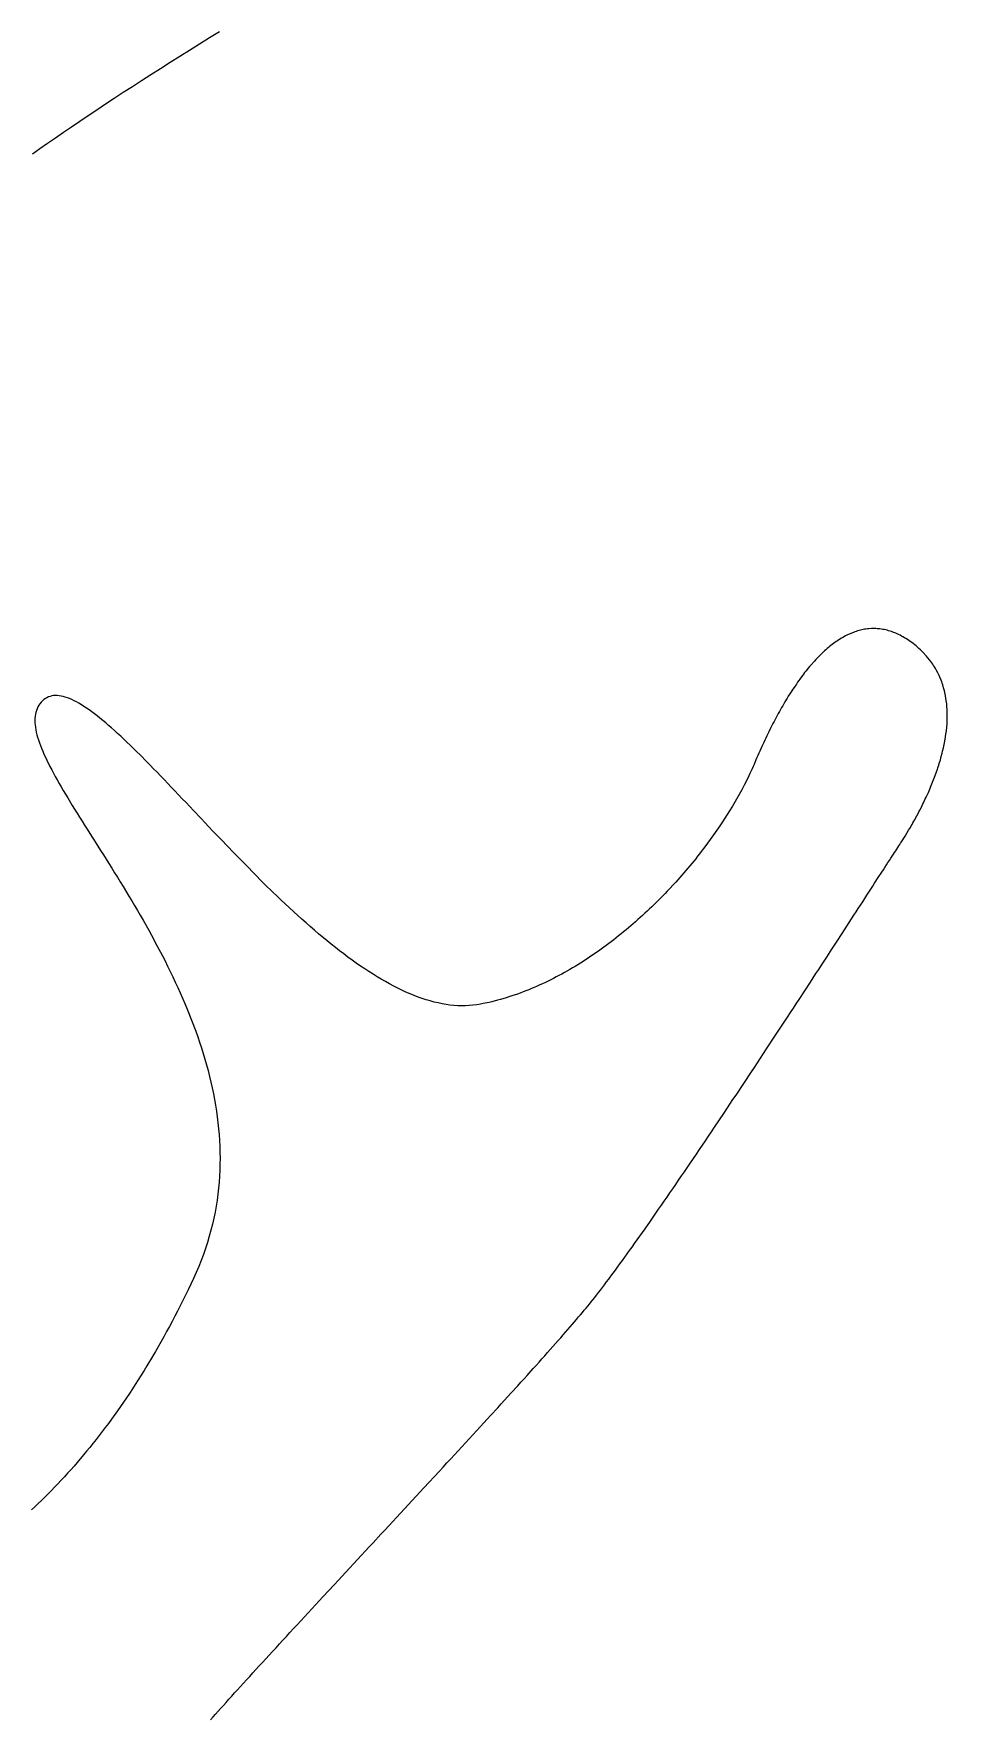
# Model space of a CAD drawing. Extents: x -220 to 640, y 0 to 300.
# Drawn here: x -137.56 to -119.97, y 204.17 to 236.6 of the extents above; entities that cross this region are included whole.
import ezdxf

# ---------------------------------------------------------------- set-up
doc = ezdxf.new("R2010")
doc.units = 0
doc.linetypes.add('CONTINUOUS2', pattern=[0])
doc.layers.get('0').update_dxf_attribs({"linetype": 'CONTINUOUS'})

msp = doc.modelspace()

# ---------------------------------------------------------------- linework, layer by layer
at = {"linetype": 'CONTINUOUS2'}
for p, q in [((-134.372, 236.408), (-134.179, 236.528)), ((-134.179, 236.528), (-133.985, 236.648)), ((-134.938, 236.053), (-134.751, 236.171)), ((-134.751, 236.171), (-134.563, 236.289)), ((-134.563, 236.289), (-134.372, 236.408)), ((-135.305, 235.82), (-135.123, 235.936)), ((-135.123, 235.936), (-134.938, 236.053)), ((-135.838, 235.476), (-135.663, 235.59)), ((-135.663, 235.59), (-135.485, 235.704)), ((-135.485, 235.704), (-135.305, 235.82)), ((-136.349, 235.14), (-136.181, 235.251)), ((-136.181, 235.251), (-136.011, 235.363)), ((-136.011, 235.363), (-135.838, 235.476)), ((-136.835, 234.813), (-136.676, 234.921)), ((-136.676, 234.921), (-136.514, 235.03)), ((-136.514, 235.03), (-136.349, 235.14)), ((-137.295, 234.497), (-137.145, 234.601)), ((-137.145, 234.601), (-136.991, 234.707)), ((-136.991, 234.707), (-136.835, 234.813)), ((-137.585, 234.292), (-137.442, 234.393)), ((-137.442, 234.393), (-137.295, 234.497)), ((-121.647, 225.118), (-121.673, 225.111)), ((-121.62, 225.124), (-121.647, 225.118)), ((-121.594, 225.13), (-121.62, 225.124)), ((-121.567, 225.135), (-121.594, 225.13)), ((-121.54, 225.139), (-121.567, 225.135)), ((-121.513, 225.142), (-121.54, 225.139)), ((-121.487, 225.145), (-121.513, 225.142)), ((-121.433, 225.149), (-121.487, 225.145)), ((-121.352, 225.149), (-121.433, 225.149)), ((-121.324, 225.147), (-121.352, 225.149)), ((-121.297, 225.145), (-121.324, 225.147)), ((-121.27, 225.142), (-121.297, 225.145)), ((-121.243, 225.138), (-121.27, 225.142)), ((-121.215, 225.134), (-121.243, 225.138)), ((-121.188, 225.129), (-121.215, 225.134)), ((-121.16, 225.123), (-121.188, 225.129)), ((-121.133, 225.116), (-121.16, 225.123)), ((-122.239, 224.805), (-122.263, 224.784)), ((-122.214, 224.825), (-122.239, 224.805)), ((-122.164, 224.863), (-122.214, 224.825)), ((-122.138, 224.881), (-122.164, 224.863)), ((-122.113, 224.899), (-122.138, 224.881)), ((-122.088, 224.916), (-122.113, 224.899)), ((-122.062, 224.933), (-122.088, 224.916)), ((-122.012, 224.965), (-122.062, 224.933)), ((-121.986, 224.98), (-122.012, 224.965)), ((-121.934, 225.008), (-121.986, 224.98)), ((-121.909, 225.021), (-121.934, 225.008)), ((-121.831, 225.057), (-121.909, 225.021)), ((-121.779, 225.077), (-121.831, 225.057)), ((-121.752, 225.087), (-121.779, 225.077)), ((-121.726, 225.096), (-121.752, 225.087)), ((-121.7, 225.104), (-121.726, 225.096)), ((-121.673, 225.111), (-121.7, 225.104)), ((-121.105, 225.109), (-121.133, 225.116)), ((-121.077, 225.1), (-121.105, 225.109)), ((-121.05, 225.091), (-121.077, 225.1)), ((-121.022, 225.082), (-121.05, 225.091)), ((-120.966, 225.06), (-121.022, 225.082)), ((-120.938, 225.047), (-120.966, 225.06)), ((-120.911, 225.034), (-120.938, 225.047)), ((-120.883, 225.021), (-120.911, 225.034)), ((-120.855, 225.006), (-120.883, 225.021)), ((-120.827, 224.99), (-120.855, 225.006)), ((-120.798, 224.974), (-120.827, 224.99)), ((-120.77, 224.957), (-120.798, 224.974)), ((-120.742, 224.939), (-120.77, 224.957)), ((-120.686, 224.901), (-120.742, 224.939)), ((-120.657, 224.88), (-120.686, 224.901)), ((-120.629, 224.859), (-120.657, 224.88)), ((-120.601, 224.836), (-120.629, 224.859)), ((-120.573, 224.814), (-120.601, 224.836)), ((-120.545, 224.79), (-120.573, 224.814)), ((-122.531, 224.525), (-122.603, 224.444)), ((-122.507, 224.551), (-122.531, 224.525)), ((-122.435, 224.626), (-122.507, 224.551)), ((-122.411, 224.65), (-122.435, 224.626)), ((-122.386, 224.674), (-122.411, 224.65)), ((-122.362, 224.697), (-122.386, 224.674)), ((-122.337, 224.719), (-122.362, 224.697)), ((-122.313, 224.741), (-122.337, 224.719)), ((-122.288, 224.763), (-122.313, 224.741)), ((-122.263, 224.784), (-122.288, 224.763)), ((-120.519, 224.767), (-120.545, 224.79)), ((-120.493, 224.743), (-120.519, 224.767)), ((-120.443, 224.695), (-120.493, 224.743)), ((-120.374, 224.62), (-120.443, 224.695)), ((-120.353, 224.595), (-120.374, 224.62)), ((-120.311, 224.543), (-120.353, 224.595)), ((-120.273, 224.491), (-120.311, 224.543)), ((-120.254, 224.464), (-120.273, 224.491)), ((-122.834, 224.147), (-122.857, 224.115)), ((-122.812, 224.178), (-122.834, 224.147)), ((-122.743, 224.271), (-122.812, 224.178)), ((-122.72, 224.301), (-122.743, 224.271)), ((-122.696, 224.33), (-122.72, 224.301)), ((-122.65, 224.388), (-122.696, 224.33)), ((-122.626, 224.416), (-122.65, 224.388)), ((-122.603, 224.444), (-122.626, 224.416)), ((-120.237, 224.437), (-120.254, 224.464)), ((-120.219, 224.41), (-120.237, 224.437)), ((-120.203, 224.383), (-120.219, 224.41)), ((-120.187, 224.355), (-120.203, 224.383)), ((-120.157, 224.299), (-120.187, 224.355)), ((-120.143, 224.271), (-120.157, 224.299)), ((-120.13, 224.243), (-120.143, 224.271)), ((-120.117, 224.214), (-120.13, 224.243)), ((-120.093, 224.156), (-120.117, 224.214)), ((-120.082, 224.127), (-120.093, 224.156)), ((-137.309, 223.819), (-137.338, 223.802)), ((-137.278, 223.833), (-137.309, 223.819)), ((-137.247, 223.844), (-137.278, 223.833)), ((-137.214, 223.853), (-137.247, 223.844)), ((-137.18, 223.858), (-137.214, 223.853)), ((-137.145, 223.86), (-137.18, 223.858)), ((-137.109, 223.86), (-137.145, 223.86)), ((-137.072, 223.856), (-137.109, 223.86)), ((-137.034, 223.851), (-137.072, 223.856)), ((-136.995, 223.842), (-137.034, 223.851)), ((-136.954, 223.831), (-136.995, 223.842)), ((-136.913, 223.817), (-136.954, 223.831)), ((-123.035, 223.845), (-123.056, 223.81)), ((-122.991, 223.915), (-123.035, 223.845)), ((-122.947, 223.983), (-122.991, 223.915)), ((-122.924, 224.016), (-122.947, 223.983)), ((-122.88, 224.082), (-122.924, 224.016)), ((-122.857, 224.115), (-122.88, 224.082)), ((-120.072, 224.098), (-120.082, 224.127)), ((-120.062, 224.068), (-120.072, 224.098)), ((-120.044, 224.008), (-120.062, 224.068)), ((-120.028, 223.948), (-120.044, 224.008)), ((-120.021, 223.918), (-120.028, 223.948)), ((-120.014, 223.887), (-120.021, 223.918)), ((-120.008, 223.856), (-120.014, 223.887)), ((-119.993, 223.763), (-120.008, 223.856)), ((-137.529, 223.499), (-137.535, 223.46)), ((-137.521, 223.536), (-137.529, 223.499)), ((-137.51, 223.572), (-137.521, 223.536)), ((-137.497, 223.607), (-137.51, 223.572)), ((-137.481, 223.64), (-137.497, 223.607)), ((-137.463, 223.672), (-137.481, 223.64)), ((-137.442, 223.702), (-137.463, 223.672)), ((-137.418, 223.731), (-137.442, 223.702)), ((-137.393, 223.758), (-137.418, 223.731)), ((-137.366, 223.781), (-137.393, 223.758)), ((-137.338, 223.802), (-137.366, 223.781)), ((-136.87, 223.8), (-136.913, 223.817)), ((-136.827, 223.782), (-136.87, 223.8)), ((-136.782, 223.76), (-136.827, 223.782)), ((-136.737, 223.737), (-136.782, 223.76)), ((-136.691, 223.711), (-136.737, 223.737)), ((-136.643, 223.683), (-136.691, 223.711)), ((-136.595, 223.652), (-136.643, 223.683)), ((-136.546, 223.619), (-136.595, 223.652)), ((-136.495, 223.585), (-136.546, 223.619)), ((-136.444, 223.548), (-136.495, 223.585)), ((-136.392, 223.509), (-136.444, 223.548)), ((-136.339, 223.468), (-136.392, 223.509)), ((-123.227, 223.516), (-123.247, 223.478)), ((-123.206, 223.554), (-123.227, 223.516)), ((-123.185, 223.591), (-123.206, 223.554)), ((-123.164, 223.629), (-123.185, 223.591)), ((-123.142, 223.665), (-123.164, 223.629)), ((-123.121, 223.702), (-123.142, 223.665)), ((-123.1, 223.738), (-123.121, 223.702)), ((-123.056, 223.81), (-123.1, 223.738)), ((-119.989, 223.732), (-119.993, 223.763)), ((-119.985, 223.7), (-119.989, 223.732)), ((-119.982, 223.669), (-119.985, 223.7)), ((-119.976, 223.573), (-119.982, 223.669)), ((-119.974, 223.509), (-119.976, 223.573)), ((-119.974, 223.445), (-119.974, 223.509)), ((-137.538, 223.42), (-137.539, 223.379)), ((-137.539, 223.379), (-137.538, 223.337)), ((-137.535, 223.46), (-137.538, 223.42)), ((-137.538, 223.337), (-137.535, 223.293)), ((-137.535, 223.293), (-137.529, 223.248)), ((-137.529, 223.248), (-137.521, 223.202)), ((-137.521, 223.202), (-137.512, 223.154)), ((-136.286, 223.425), (-136.339, 223.468)), ((-136.231, 223.381), (-136.286, 223.425)), ((-136.176, 223.334), (-136.231, 223.381)), ((-136.119, 223.286), (-136.176, 223.334)), ((-136.062, 223.236), (-136.119, 223.286)), ((-136.005, 223.184), (-136.062, 223.236)), ((-135.946, 223.131), (-136.005, 223.184)), ((-123.37, 223.244), (-123.41, 223.164)), ((-123.35, 223.283), (-123.37, 223.244)), ((-123.33, 223.323), (-123.35, 223.283)), ((-123.309, 223.362), (-123.33, 223.323)), ((-123.289, 223.401), (-123.309, 223.362)), ((-123.268, 223.44), (-123.289, 223.401)), ((-123.247, 223.478), (-123.268, 223.44)), ((-119.995, 223.151), (-119.991, 223.183)), ((-119.991, 223.183), (-119.979, 223.315)), ((-119.979, 223.315), (-119.978, 223.347)), ((-119.978, 223.347), (-119.976, 223.38)), ((-119.976, 223.38), (-119.975, 223.412)), ((-119.975, 223.412), (-119.974, 223.445)), ((-137.512, 223.154), (-137.5, 223.106)), ((-137.5, 223.106), (-137.486, 223.056)), ((-137.486, 223.056), (-137.47, 223.004)), ((-137.47, 223.004), (-137.453, 222.952)), ((-137.453, 222.952), (-137.433, 222.898)), ((-137.433, 222.898), (-137.412, 222.844)), ((-135.887, 223.076), (-135.946, 223.131)), ((-135.826, 223.019), (-135.887, 223.076)), ((-135.766, 222.962), (-135.826, 223.019)), ((-135.704, 222.902), (-135.766, 222.962)), ((-135.642, 222.841), (-135.704, 222.902)), ((-123.546, 222.876), (-123.584, 222.792)), ((-123.527, 222.917), (-123.546, 222.876)), ((-123.508, 222.959), (-123.527, 222.917)), ((-123.488, 223), (-123.508, 222.959)), ((-123.469, 223.041), (-123.488, 223)), ((-123.449, 223.082), (-123.469, 223.041)), ((-123.43, 223.123), (-123.449, 223.082)), ((-123.41, 223.164), (-123.43, 223.123)), ((-120.064, 222.786), (-120.048, 222.852)), ((-120.048, 222.852), (-120.041, 222.885)), ((-120.041, 222.885), (-120.034, 222.919)), ((-120.034, 222.919), (-120.027, 222.952)), ((-120.027, 222.952), (-120.015, 223.018)), ((-120.015, 223.018), (-120, 223.117)), ((-120, 223.117), (-119.995, 223.151)), ((-137.412, 222.844), (-137.389, 222.788)), ((-137.389, 222.788), (-137.364, 222.731)), ((-137.364, 222.731), (-137.338, 222.672)), ((-137.338, 222.672), (-137.31, 222.613)), ((-137.31, 222.613), (-137.249, 222.491)), ((-135.579, 222.779), (-135.642, 222.841)), ((-135.515, 222.716), (-135.579, 222.779)), ((-135.385, 222.586), (-135.515, 222.716)), ((-135.32, 222.519), (-135.385, 222.586)), ((-123.694, 222.535), (-123.713, 222.491)), ((-123.658, 222.621), (-123.694, 222.535)), ((-123.639, 222.664), (-123.658, 222.621)), ((-123.621, 222.707), (-123.639, 222.664)), ((-123.602, 222.749), (-123.621, 222.707)), ((-123.584, 222.792), (-123.602, 222.749)), ((-120.139, 222.52), (-120.128, 222.553)), ((-120.128, 222.553), (-120.108, 222.619)), ((-120.108, 222.619), (-120.099, 222.652)), ((-120.099, 222.652), (-120.09, 222.686)), ((-120.09, 222.686), (-120.072, 222.752)), ((-120.072, 222.752), (-120.064, 222.786)), ((-137.249, 222.491), (-137.216, 222.428)), ((-137.216, 222.428), (-137.182, 222.365)), ((-137.182, 222.365), (-137.147, 222.3)), ((-137.147, 222.3), (-137.11, 222.234)), ((-137.11, 222.234), (-137.072, 222.167)), ((-135.253, 222.451), (-135.32, 222.519)), ((-135.186, 222.382), (-135.253, 222.451)), ((-135.119, 222.312), (-135.186, 222.382)), ((-135.051, 222.241), (-135.119, 222.312)), ((-134.982, 222.169), (-135.051, 222.241)), ((-123.838, 222.227), (-123.86, 222.182)), ((-123.816, 222.271), (-123.838, 222.227)), ((-123.794, 222.316), (-123.816, 222.271)), ((-123.773, 222.36), (-123.794, 222.316)), ((-123.733, 222.448), (-123.773, 222.36)), ((-123.713, 222.491), (-123.733, 222.448)), ((-120.257, 222.19), (-120.231, 222.256)), ((-120.231, 222.256), (-120.219, 222.288)), ((-120.219, 222.288), (-120.171, 222.42)), ((-120.171, 222.42), (-120.149, 222.486)), ((-120.149, 222.486), (-120.139, 222.52)), ((-137.072, 222.167), (-137.033, 222.099)), ((-137.033, 222.099), (-136.993, 222.03)), ((-136.993, 222.03), (-136.951, 221.96)), ((-136.951, 221.96), (-136.908, 221.889)), ((-136.908, 221.889), (-136.82, 221.743)), ((-134.913, 222.096), (-134.982, 222.169)), ((-134.843, 222.023), (-134.913, 222.096)), ((-134.772, 221.949), (-134.843, 222.023)), ((-134.701, 221.874), (-134.772, 221.949)), ((-134.63, 221.798), (-134.701, 221.874)), ((-124.005, 221.912), (-124.031, 221.866)), ((-123.955, 222.002), (-124.005, 221.912)), ((-123.931, 222.047), (-123.955, 222.002)), ((-123.907, 222.093), (-123.931, 222.047)), ((-123.883, 222.137), (-123.907, 222.093)), ((-123.86, 222.182), (-123.883, 222.137)), ((-120.397, 221.869), (-120.382, 221.9)), ((-120.382, 221.9), (-120.367, 221.932)), ((-120.367, 221.932), (-120.339, 221.996)), ((-120.339, 221.996), (-120.324, 222.028)), ((-120.324, 222.028), (-120.311, 222.06)), ((-120.311, 222.06), (-120.297, 222.093)), ((-120.297, 222.093), (-120.283, 222.125)), ((-120.283, 222.125), (-120.27, 222.158)), ((-120.27, 222.158), (-120.257, 222.19)), ((-136.82, 221.743), (-136.774, 221.669)), ((-136.774, 221.669), (-136.727, 221.594)), ((-136.727, 221.594), (-136.68, 221.518)), ((-134.558, 221.722), (-134.63, 221.798)), ((-134.486, 221.645), (-134.558, 221.722)), ((-134.34, 221.491), (-134.486, 221.645)), ((-124.167, 221.637), (-124.254, 221.499)), ((-124.111, 221.729), (-124.167, 221.637)), ((-124.057, 221.821), (-124.111, 221.729)), ((-124.031, 221.866), (-124.057, 221.821)), ((-120.585, 221.499), (-120.537, 221.589)), ((-120.537, 221.589), (-120.521, 221.62)), ((-120.521, 221.62), (-120.505, 221.65)), ((-120.505, 221.65), (-120.473, 221.712)), ((-120.473, 221.712), (-120.458, 221.743)), ((-120.458, 221.743), (-120.442, 221.774)), ((-120.442, 221.774), (-120.427, 221.805)), ((-120.427, 221.805), (-120.397, 221.869)), ((-136.68, 221.518), (-136.632, 221.441)), ((-136.632, 221.441), (-136.583, 221.364)), ((-136.583, 221.364), (-136.533, 221.285)), ((-136.533, 221.285), (-136.482, 221.205)), ((-134.266, 221.413), (-134.34, 221.491)), ((-134.192, 221.334), (-134.266, 221.413)), ((-134.117, 221.256), (-134.192, 221.334)), ((-133.967, 221.098), (-134.117, 221.256)), ((-124.376, 221.315), (-124.472, 221.177)), ((-124.314, 221.407), (-124.376, 221.315)), ((-124.254, 221.499), (-124.314, 221.407)), ((-120.787, 221.153), (-120.719, 221.265)), ((-120.719, 221.265), (-120.702, 221.294)), ((-120.702, 221.294), (-120.685, 221.322)), ((-120.685, 221.322), (-120.668, 221.351)), ((-120.668, 221.351), (-120.652, 221.38)), ((-120.652, 221.38), (-120.635, 221.41)), ((-120.635, 221.41), (-120.618, 221.439)), ((-120.618, 221.439), (-120.602, 221.469)), ((-120.602, 221.469), (-120.585, 221.499)), ((-136.482, 221.205), (-136.38, 221.043)), ((-136.38, 221.043), (-136.327, 220.961)), ((-136.327, 220.961), (-136.275, 220.877)), ((-133.815, 220.94), (-133.967, 221.098)), ((-133.738, 220.86), (-133.815, 220.94)), ((-124.64, 220.947), (-124.71, 220.855)), ((-124.538, 221.085), (-124.64, 220.947)), ((-124.472, 221.177), (-124.538, 221.085)), ((-120.967, 220.873), (-120.925, 220.936)), ((-120.925, 220.936), (-120.907, 220.965)), ((-120.907, 220.965), (-120.889, 220.992)), ((-120.889, 220.992), (-120.872, 221.019)), ((-120.872, 221.019), (-120.855, 221.045)), ((-120.855, 221.045), (-120.787, 221.153)), ((-136.275, 220.877), (-136.221, 220.793)), ((-136.221, 220.793), (-136.168, 220.708)), ((-136.168, 220.708), (-136.114, 220.623)), ((-136.114, 220.623), (-136.06, 220.536)), ((-133.507, 220.623), (-133.738, 220.86)), ((-133.273, 220.386), (-133.507, 220.623)), ((-124.929, 220.582), (-124.967, 220.537)), ((-124.855, 220.672), (-124.929, 220.582)), ((-124.818, 220.718), (-124.855, 220.672)), ((-124.782, 220.764), (-124.818, 220.718)), ((-124.746, 220.809), (-124.782, 220.764)), ((-124.71, 220.855), (-124.746, 220.809)), ((-121.175, 220.552), (-121.145, 220.598)), ((-121.145, 220.598), (-121.116, 220.642)), ((-121.116, 220.642), (-121.089, 220.685)), ((-121.089, 220.685), (-121.062, 220.726)), ((-121.062, 220.726), (-121.037, 220.765)), ((-121.037, 220.765), (-121.012, 220.803)), ((-121.012, 220.803), (-120.989, 220.839)), ((-120.989, 220.839), (-120.967, 220.873)), ((-136.06, 220.536), (-136.005, 220.449)), ((-136.005, 220.449), (-135.95, 220.361)), ((-135.95, 220.361), (-135.896, 220.272)), ((-135.896, 220.272), (-135.841, 220.182)), ((-133.194, 220.308), (-133.273, 220.386)), ((-133.116, 220.23), (-133.194, 220.308)), ((-125.202, 220.268), (-125.242, 220.224)), ((-125.162, 220.313), (-125.202, 220.268)), ((-125.122, 220.357), (-125.162, 220.313)), ((-125.044, 220.447), (-125.122, 220.357)), ((-125.006, 220.492), (-125.044, 220.447)), ((-124.967, 220.537), (-125.006, 220.492)), ((-121.373, 220.246), (-121.303, 220.354)), ((-121.303, 220.354), (-121.237, 220.456)), ((-121.237, 220.456), (-121.205, 220.505)), ((-121.205, 220.505), (-121.175, 220.552)), ((-135.841, 220.182), (-135.731, 220)), ((-135.731, 220), (-135.675, 219.908)), ((-132.958, 220.076), (-133.116, 220.23)), ((-132.878, 219.999), (-132.958, 220.076)), ((-132.799, 219.923), (-132.878, 219.999)), ((-125.491, 219.963), (-125.533, 219.92)), ((-125.448, 220.006), (-125.491, 219.963)), ((-125.406, 220.049), (-125.448, 220.006)), ((-125.365, 220.093), (-125.406, 220.049)), ((-125.324, 220.136), (-125.365, 220.093)), ((-125.242, 220.224), (-125.324, 220.136)), ((-121.603, 219.89), (-121.523, 220.014)), ((-121.523, 220.014), (-121.484, 220.074)), ((-121.484, 220.074), (-121.446, 220.132)), ((-121.446, 220.132), (-121.409, 220.19)), ((-121.409, 220.19), (-121.373, 220.246)), ((-135.675, 219.908), (-135.621, 219.815)), ((-135.621, 219.815), (-135.566, 219.722)), ((-135.566, 219.722), (-135.511, 219.628)), ((-135.511, 219.628), (-135.456, 219.533)), ((-132.719, 219.848), (-132.799, 219.923)), ((-132.479, 219.626), (-132.719, 219.848)), ((-132.399, 219.554), (-132.479, 219.626)), ((-125.839, 219.627), (-125.884, 219.586)), ((-125.795, 219.668), (-125.839, 219.627)), ((-125.75, 219.709), (-125.795, 219.668)), ((-125.706, 219.751), (-125.75, 219.709)), ((-125.663, 219.793), (-125.706, 219.751)), ((-125.619, 219.835), (-125.663, 219.793)), ((-125.576, 219.877), (-125.619, 219.835)), ((-125.533, 219.92), (-125.576, 219.877)), ((-121.817, 219.56), (-121.773, 219.628)), ((-121.773, 219.628), (-121.729, 219.695)), ((-121.729, 219.695), (-121.687, 219.761)), ((-121.687, 219.761), (-121.645, 219.826)), ((-121.645, 219.826), (-121.603, 219.89)), ((-135.456, 219.533), (-135.348, 219.341)), ((-135.348, 219.341), (-135.295, 219.244)), ((-132.318, 219.482), (-132.399, 219.554)), ((-132.238, 219.412), (-132.318, 219.482)), ((-132.157, 219.342), (-132.238, 219.412)), ((-132.077, 219.273), (-132.157, 219.342)), ((-126.206, 219.309), (-126.253, 219.27)), ((-126.159, 219.347), (-126.206, 219.309)), ((-126.113, 219.386), (-126.159, 219.347)), ((-126.067, 219.426), (-126.113, 219.386)), ((-126.021, 219.465), (-126.067, 219.426)), ((-125.975, 219.505), (-126.021, 219.465)), ((-125.929, 219.546), (-125.975, 219.505)), ((-125.884, 219.586), (-125.929, 219.546)), ((-122.001, 219.277), (-121.954, 219.349)), ((-121.954, 219.349), (-121.862, 219.491)), ((-121.862, 219.491), (-121.817, 219.56)), ((-135.295, 219.244), (-135.189, 219.048)), ((-135.189, 219.048), (-135.085, 218.85)), ((-131.915, 219.139), (-132.077, 219.273)), ((-131.835, 219.074), (-131.915, 219.139)), ((-131.754, 219.01), (-131.835, 219.074)), ((-131.673, 218.947), (-131.754, 219.01)), ((-126.638, 218.976), (-126.688, 218.941)), ((-126.589, 219.012), (-126.638, 218.976)), ((-126.541, 219.048), (-126.589, 219.012)), ((-126.492, 219.084), (-126.541, 219.048)), ((-126.444, 219.12), (-126.492, 219.084)), ((-126.396, 219.157), (-126.444, 219.12)), ((-126.348, 219.195), (-126.396, 219.157)), ((-126.301, 219.232), (-126.348, 219.195)), ((-126.253, 219.27), (-126.301, 219.232)), ((-122.295, 218.824), (-122.195, 218.978)), ((-122.195, 218.978), (-122.146, 219.054)), ((-122.146, 219.054), (-122.097, 219.129)), ((-122.097, 219.129), (-122.001, 219.277)), ((-135.085, 218.85), (-135.034, 218.75)), ((-135.034, 218.75), (-134.983, 218.649)), ((-134.983, 218.649), (-134.933, 218.548)), ((-131.593, 218.885), (-131.673, 218.947)), ((-131.512, 218.825), (-131.593, 218.885)), ((-131.431, 218.766), (-131.512, 218.825)), ((-131.351, 218.708), (-131.431, 218.766)), ((-131.271, 218.652), (-131.351, 218.708)), ((-131.19, 218.598), (-131.271, 218.652)), ((-127.14, 218.645), (-127.191, 218.615)), ((-127.089, 218.676), (-127.14, 218.645)), ((-126.987, 218.74), (-127.089, 218.676)), ((-126.937, 218.772), (-126.987, 218.74)), ((-126.886, 218.805), (-126.937, 218.772)), ((-126.836, 218.839), (-126.886, 218.805)), ((-126.787, 218.872), (-126.836, 218.839)), ((-126.737, 218.907), (-126.787, 218.872)), ((-126.688, 218.941), (-126.737, 218.907)), ((-122.45, 218.586), (-122.398, 218.666)), ((-122.398, 218.666), (-122.347, 218.745)), ((-122.347, 218.745), (-122.295, 218.824)), ((-134.933, 218.548), (-134.884, 218.446)), ((-134.884, 218.446), (-134.836, 218.344)), ((-134.836, 218.344), (-134.788, 218.241)), ((-131.11, 218.545), (-131.19, 218.598)), ((-131.03, 218.494), (-131.11, 218.545)), ((-130.95, 218.445), (-131.03, 218.494)), ((-130.87, 218.397), (-130.95, 218.445)), ((-130.79, 218.351), (-130.87, 218.397)), ((-130.711, 218.307), (-130.79, 218.351)), ((-130.632, 218.265), (-130.711, 218.307)), ((-127.765, 218.311), (-127.819, 218.287)), ((-127.712, 218.336), (-127.765, 218.311)), ((-127.66, 218.361), (-127.712, 218.336)), ((-127.607, 218.387), (-127.66, 218.361)), ((-127.554, 218.414), (-127.607, 218.387)), ((-127.502, 218.441), (-127.554, 218.414)), ((-127.45, 218.469), (-127.502, 218.441)), ((-127.397, 218.497), (-127.45, 218.469)), ((-127.346, 218.526), (-127.397, 218.497)), ((-127.242, 218.584), (-127.346, 218.526)), ((-127.191, 218.615), (-127.242, 218.584)), ((-122.717, 218.177), (-122.609, 218.343)), ((-122.609, 218.343), (-122.556, 218.425)), ((-122.556, 218.425), (-122.503, 218.506)), ((-122.503, 218.506), (-122.45, 218.586)), ((-134.788, 218.241), (-134.696, 218.033)), ((-134.696, 218.033), (-134.651, 217.929)), ((-130.552, 218.224), (-130.632, 218.265)), ((-130.474, 218.186), (-130.552, 218.224)), ((-130.395, 218.15), (-130.474, 218.186)), ((-130.316, 218.116), (-130.395, 218.15)), ((-130.238, 218.084), (-130.316, 218.116)), ((-130.16, 218.054), (-130.238, 218.084)), ((-130.083, 218.027), (-130.16, 218.054)), ((-130.005, 218.002), (-130.083, 218.027)), ((-129.928, 217.979), (-130.005, 218.002)), ((-128.631, 217.993), (-128.741, 217.965)), ((-128.576, 218.008), (-128.631, 217.993)), ((-128.466, 218.04), (-128.576, 218.008)), ((-128.412, 218.057), (-128.466, 218.04)), ((-128.357, 218.075), (-128.412, 218.057)), ((-128.249, 218.113), (-128.357, 218.075)), ((-128.194, 218.132), (-128.249, 218.113)), ((-128.14, 218.152), (-128.194, 218.132)), ((-128.086, 218.173), (-128.14, 218.152)), ((-128.033, 218.195), (-128.086, 218.173)), ((-127.979, 218.217), (-128.033, 218.195)), ((-127.925, 218.24), (-127.979, 218.217)), ((-127.872, 218.263), (-127.925, 218.24)), ((-127.819, 218.287), (-127.872, 218.263)), ((-122.883, 217.924), (-122.827, 218.009)), ((-122.827, 218.009), (-122.717, 218.177)), ((-134.651, 217.929), (-134.607, 217.824)), ((-134.607, 217.824), (-134.523, 217.612)), ((-129.852, 217.958), (-129.928, 217.979)), ((-129.775, 217.94), (-129.852, 217.958)), ((-129.699, 217.925), (-129.775, 217.94)), ((-129.624, 217.912), (-129.699, 217.925)), ((-129.548, 217.901), (-129.624, 217.912)), ((-129.474, 217.893), (-129.548, 217.901)), ((-129.399, 217.888), (-129.474, 217.893)), ((-129.325, 217.886), (-129.399, 217.888)), ((-129.251, 217.886), (-129.325, 217.886)), ((-129.178, 217.89), (-129.251, 217.886)), ((-129.106, 217.896), (-129.178, 217.89)), ((-129.033, 217.905), (-129.106, 217.896)), ((-128.962, 217.917), (-129.033, 217.905)), ((-128.906, 217.928), (-128.962, 217.917)), ((-128.796, 217.952), (-128.906, 217.928)), ((-128.741, 217.965), (-128.796, 217.952)), ((-123.279, 217.32), (-123.051, 217.668)), ((-123.051, 217.668), (-122.994, 217.754)), ((-122.994, 217.754), (-122.938, 217.839)), ((-122.938, 217.839), (-122.883, 217.924)), ((-134.523, 217.612), (-134.443, 217.398)), ((-134.443, 217.398), (-134.405, 217.291)), ((-134.405, 217.291), (-134.368, 217.183)), ((-134.368, 217.183), (-134.333, 217.075)), ((-134.333, 217.075), (-134.299, 216.966)), ((-123.512, 216.968), (-123.453, 217.056)), ((-123.453, 217.056), (-123.279, 217.32)), ((-134.299, 216.966), (-134.266, 216.857)), ((-134.266, 216.857), (-134.235, 216.747)), ((-134.235, 216.747), (-134.205, 216.637)), ((-123.746, 216.613), (-123.687, 216.701)), ((-123.687, 216.701), (-123.629, 216.79)), ((-123.629, 216.79), (-123.57, 216.879)), ((-123.57, 216.879), (-123.512, 216.968)), ((-134.205, 216.637), (-134.177, 216.527)), ((-134.177, 216.527), (-134.151, 216.416)), ((-134.151, 216.416), (-134.126, 216.305)), ((-124.041, 216.168), (-123.746, 216.613)), ((-134.126, 216.305), (-134.103, 216.194)), ((-134.103, 216.194), (-134.082, 216.082)), ((-134.082, 216.082), (-134.062, 215.97)), ((-124.16, 215.99), (-124.101, 216.079)), ((-124.101, 216.079), (-124.041, 216.168)), ((-134.062, 215.97), (-134.044, 215.858)), ((-134.044, 215.858), (-134.029, 215.745)), ((-134.029, 215.745), (-134.015, 215.632)), ((-124.455, 215.549), (-124.278, 215.813)), ((-124.278, 215.813), (-124.219, 215.902)), ((-124.219, 215.902), (-124.16, 215.99)), ((-134.015, 215.632), (-134.003, 215.519)), ((-134.003, 215.519), (-133.993, 215.406)), ((-133.993, 215.406), (-133.985, 215.292)), ((-124.572, 215.375), (-124.513, 215.462)), ((-124.513, 215.462), (-124.455, 215.549)), ((-133.985, 215.292), (-133.979, 215.178)), ((-133.979, 215.178), (-133.976, 215.064)), ((-133.976, 215.064), (-133.975, 214.949)), ((-124.804, 215.03), (-124.747, 215.116)), ((-124.747, 215.116), (-124.688, 215.202)), ((-124.688, 215.202), (-124.63, 215.288)), ((-124.63, 215.288), (-124.572, 215.375)), ((-133.976, 214.835), (-133.979, 214.72)), ((-133.975, 214.949), (-133.976, 214.835)), ((-125.034, 214.692), (-124.92, 214.86)), ((-124.92, 214.86), (-124.804, 215.03)), ((-133.993, 214.49), (-134.003, 214.374)), ((-133.985, 214.605), (-133.993, 214.49)), ((-133.979, 214.72), (-133.985, 214.605)), ((-125.258, 214.363), (-125.203, 214.445)), ((-125.203, 214.445), (-125.147, 214.526)), ((-125.147, 214.526), (-125.09, 214.609)), ((-125.09, 214.609), (-125.034, 214.692)), ((-134.032, 214.143), (-134.05, 214.027)), ((-134.016, 214.259), (-134.032, 214.143)), ((-134.003, 214.374), (-134.016, 214.259)), ((-125.477, 214.045), (-125.423, 214.124)), ((-125.423, 214.124), (-125.368, 214.203)), ((-125.368, 214.203), (-125.314, 214.283)), ((-125.314, 214.283), (-125.258, 214.363)), ((-134.094, 213.795), (-134.121, 213.679)), ((-134.071, 213.911), (-134.094, 213.795)), ((-134.05, 214.027), (-134.071, 213.911)), ((-125.689, 213.74), (-125.637, 213.815)), ((-125.637, 213.815), (-125.584, 213.891)), ((-125.584, 213.891), (-125.531, 213.968)), ((-125.531, 213.968), (-125.477, 214.045)), ((-134.181, 213.447), (-134.216, 213.33)), ((-134.15, 213.563), (-134.181, 213.447)), ((-134.121, 213.679), (-134.15, 213.563)), ((-125.944, 213.378), (-125.844, 213.52)), ((-125.844, 213.52), (-125.793, 213.592)), ((-125.793, 213.592), (-125.689, 213.74)), ((-134.254, 213.214), (-134.294, 213.098)), ((-134.216, 213.33), (-134.254, 213.214)), ((-126.137, 213.108), (-126.089, 213.174)), ((-126.089, 213.174), (-126.041, 213.241)), ((-126.041, 213.241), (-125.993, 213.309)), ((-125.993, 213.309), (-125.944, 213.378)), ((-134.385, 212.865), (-134.434, 212.748)), ((-134.338, 212.981), (-134.385, 212.865)), ((-134.294, 213.098), (-134.338, 212.981)), ((-126.407, 212.736), (-126.364, 212.795)), ((-126.364, 212.795), (-126.32, 212.855)), ((-126.32, 212.855), (-126.275, 212.916)), ((-126.275, 212.916), (-126.23, 212.979)), ((-126.23, 212.979), (-126.184, 213.043)), ((-126.184, 213.043), (-126.137, 213.108)), ((-134.537, 212.525), (-134.588, 212.42)), ((-134.487, 212.632), (-134.537, 212.525)), ((-134.434, 212.748), (-134.487, 212.632)), ((-126.612, 212.463), (-126.572, 212.515)), ((-126.572, 212.515), (-126.532, 212.568)), ((-126.532, 212.568), (-126.491, 212.623)), ((-126.491, 212.623), (-126.449, 212.679)), ((-126.449, 212.679), (-126.407, 212.736)), ((-134.69, 212.212), (-134.741, 212.11)), ((-134.588, 212.42), (-134.69, 212.212)), ((-126.895, 212.103), (-126.863, 212.142)), ((-126.863, 212.142), (-126.83, 212.184)), ((-126.83, 212.184), (-126.796, 212.226)), ((-126.796, 212.226), (-126.761, 212.271)), ((-126.761, 212.271), (-126.725, 212.316)), ((-126.725, 212.316), (-126.688, 212.364)), ((-126.688, 212.364), (-126.65, 212.413)), ((-126.65, 212.413), (-126.612, 212.463)), ((-134.845, 211.908), (-134.898, 211.808)), ((-134.793, 212.008), (-134.845, 211.908)), ((-134.741, 212.11), (-134.793, 212.008)), ((-127.15, 211.801), (-127.11, 211.848)), ((-127.11, 211.848), (-127.071, 211.894)), ((-127.071, 211.894), (-127.033, 211.938)), ((-127.033, 211.938), (-126.997, 211.981)), ((-126.997, 211.981), (-126.962, 212.023)), ((-126.962, 212.023), (-126.928, 212.064)), ((-126.928, 212.064), (-126.895, 212.103)), ((-135.057, 211.515), (-135.11, 211.419)), ((-135.003, 211.612), (-135.057, 211.515)), ((-134.95, 211.709), (-135.003, 211.612)), ((-134.898, 211.808), (-134.95, 211.709)), ((-127.465, 211.439), (-127.417, 211.494)), ((-127.417, 211.494), (-127.37, 211.548)), ((-127.37, 211.548), (-127.323, 211.601)), ((-127.323, 211.601), (-127.278, 211.653)), ((-127.278, 211.653), (-127.192, 211.753)), ((-127.192, 211.753), (-127.15, 211.801)), ((-135.218, 211.229), (-135.273, 211.136)), ((-135.11, 211.419), (-135.218, 211.229)), ((-127.723, 211.149), (-127.669, 211.209)), ((-127.669, 211.209), (-127.617, 211.268)), ((-127.617, 211.268), (-127.565, 211.326)), ((-127.565, 211.326), (-127.515, 211.383)), ((-127.515, 211.383), (-127.465, 211.439)), ((-135.438, 210.862), (-135.494, 210.772)), ((-135.383, 210.952), (-135.438, 210.862)), ((-135.273, 211.136), (-135.383, 210.952)), ((-128.064, 210.77), (-127.946, 210.9)), ((-127.946, 210.9), (-127.889, 210.963)), ((-127.889, 210.963), (-127.833, 211.026)), ((-127.833, 211.026), (-127.777, 211.088)), ((-127.777, 211.088), (-127.723, 211.149)), ((-135.606, 210.596), (-135.663, 210.509)), ((-135.494, 210.772), (-135.606, 210.596)), ((-128.371, 210.431), (-128.245, 210.569)), ((-128.245, 210.569), (-128.184, 210.637)), ((-128.184, 210.637), (-128.123, 210.704)), ((-128.123, 210.704), (-128.064, 210.77)), ((-135.834, 210.253), (-135.95, 210.087)), ((-135.72, 210.423), (-135.834, 210.253)), ((-135.663, 210.509), (-135.72, 210.423)), ((-128.629, 210.147), (-128.564, 210.219)), ((-128.564, 210.219), (-128.434, 210.361)), ((-128.434, 210.361), (-128.371, 210.431)), ((-136.066, 209.925), (-136.125, 209.845)), ((-135.95, 210.087), (-136.066, 209.925)), ((-128.899, 209.853), (-128.83, 209.927)), ((-128.83, 209.927), (-128.763, 210.001)), ((-128.763, 210.001), (-128.629, 210.147)), ((-136.303, 209.61), (-136.362, 209.534)), ((-136.243, 209.688), (-136.303, 209.61)), ((-136.184, 209.766), (-136.243, 209.688)), ((-136.125, 209.845), (-136.184, 209.766)), ((-129.247, 209.473), (-129.177, 209.55)), ((-129.177, 209.55), (-129.106, 209.626)), ((-129.106, 209.626), (-129.037, 209.702)), ((-129.037, 209.702), (-128.967, 209.778)), ((-128.967, 209.778), (-128.899, 209.853)), ((-136.603, 209.237), (-136.725, 209.093)), ((-136.543, 209.31), (-136.603, 209.237)), ((-136.482, 209.384), (-136.543, 209.31)), ((-136.422, 209.458), (-136.482, 209.384)), ((-136.362, 209.534), (-136.422, 209.458)), ((-129.534, 209.161), (-129.462, 209.24)), ((-129.462, 209.24), (-129.318, 209.396)), ((-129.318, 209.396), (-129.247, 209.473)), ((-136.848, 208.953), (-136.91, 208.884)), ((-136.786, 209.023), (-136.848, 208.953)), ((-136.725, 209.093), (-136.786, 209.023)), ((-130.049, 208.604), (-129.753, 208.924)), ((-129.753, 208.924), (-129.68, 209.003)), ((-129.68, 209.003), (-129.607, 209.083)), ((-129.607, 209.083), (-129.534, 209.161)), ((-137.159, 208.617), (-137.221, 208.552)), ((-137.096, 208.683), (-137.159, 208.617)), ((-137.034, 208.749), (-137.096, 208.683)), ((-136.972, 208.816), (-137.034, 208.749)), ((-136.91, 208.884), (-136.972, 208.816)), ((-130.424, 208.199), (-130.049, 208.604)), ((-137.474, 208.302), (-137.538, 208.241)), ((-137.411, 208.363), (-137.474, 208.302)), ((-137.347, 208.425), (-137.411, 208.363)), ((-137.284, 208.488), (-137.347, 208.425)), ((-137.221, 208.552), (-137.284, 208.488)), ((-137.538, 208.241), (-137.602, 208.181)), ((-130.726, 207.873), (-130.65, 207.955)), ((-130.65, 207.955), (-130.575, 208.036)), ((-130.575, 208.036), (-130.499, 208.117)), ((-130.499, 208.117), (-130.424, 208.199)), ((-131.027, 207.548), (-130.877, 207.71)), ((-130.877, 207.71), (-130.801, 207.792)), ((-130.801, 207.792), (-130.726, 207.873)), ((-131.328, 207.223), (-131.103, 207.466)), ((-131.103, 207.466), (-131.027, 207.548)), ((-131.7, 206.822), (-131.552, 206.982)), ((-131.552, 206.982), (-131.477, 207.062)), ((-131.477, 207.062), (-131.403, 207.143)), ((-131.403, 207.143), (-131.328, 207.223)), ((-131.993, 206.506), (-131.774, 206.743)), ((-131.774, 206.743), (-131.7, 206.822)), ((-132.209, 206.273), (-132.137, 206.35)), ((-132.137, 206.35), (-131.993, 206.506)), ((-132.49, 205.968), (-132.421, 206.043)), ((-132.421, 206.043), (-132.35, 206.119)), ((-132.35, 206.119), (-132.28, 206.196)), ((-132.28, 206.196), (-132.209, 206.273)), ((-132.831, 205.598), (-132.764, 205.671)), ((-132.764, 205.671), (-132.696, 205.744)), ((-132.696, 205.744), (-132.628, 205.818)), ((-132.628, 205.818), (-132.56, 205.893)), ((-132.56, 205.893), (-132.49, 205.968)), ((-133.093, 205.314), (-133.028, 205.384)), ((-133.028, 205.384), (-132.963, 205.455)), ((-132.963, 205.455), (-132.897, 205.526)), ((-132.897, 205.526), (-132.831, 205.598)), ((-133.403, 204.974), (-133.343, 205.04)), ((-133.343, 205.04), (-133.219, 205.176)), ((-133.219, 205.176), (-133.156, 205.244)), ((-133.156, 205.244), (-133.093, 205.314)), ((-133.694, 204.655), (-133.638, 204.717)), ((-133.638, 204.717), (-133.58, 204.78)), ((-133.58, 204.78), (-133.522, 204.844)), ((-133.522, 204.844), (-133.463, 204.909)), ((-133.463, 204.909), (-133.403, 204.974)), ((-134.012, 204.303), (-133.962, 204.359)), ((-133.962, 204.359), (-133.91, 204.416)), ((-133.91, 204.416), (-133.858, 204.474)), ((-133.858, 204.474), (-133.804, 204.534)), ((-133.804, 204.534), (-133.749, 204.594)), ((-133.749, 204.594), (-133.694, 204.655)), ((-134.157, 204.14), (-134.11, 204.193)), ((-134.11, 204.193), (-134.062, 204.248)), ((-134.062, 204.248), (-134.012, 204.303))]:
    msp.add_line(p, q, dxfattribs=at)

doc.saveas('drawing.dxf')
